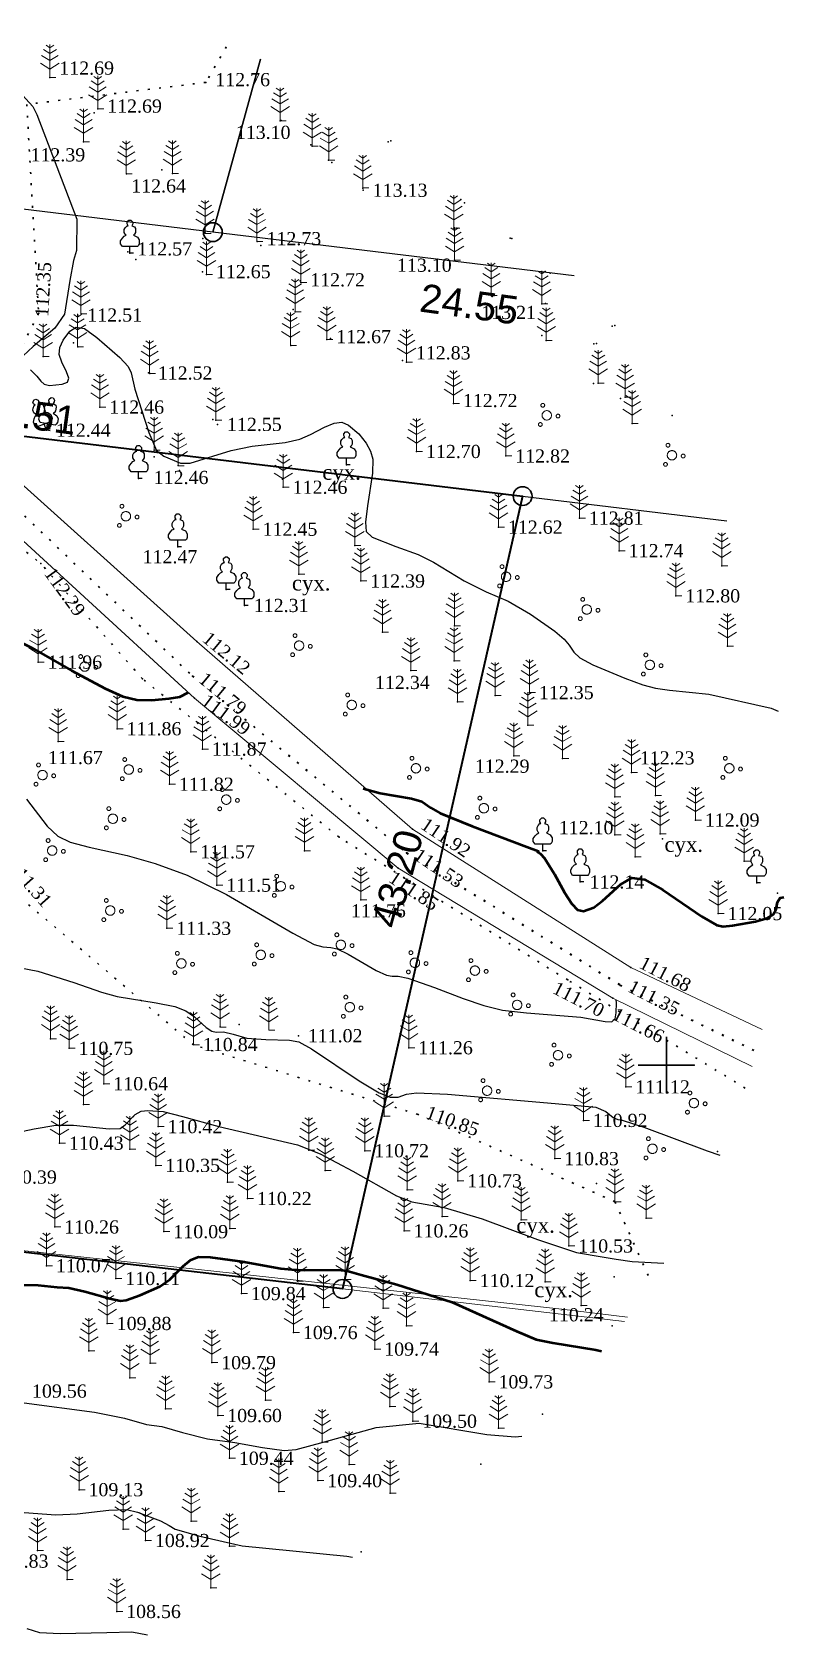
# Model space of a CAD drawing. Header units: millimetres. Extents: x 5405518.5 to 5405606.2, y 5524768.7 to 5524856.3.
# Drawn here: x 5405566.3 to 5405606.2, y 5524769.7 to 5524854.9 of the extents above; entities that cross this region are included whole.
import ezdxf
from ezdxf.enums import TextEntityAlignment as Align

# ---------------------------------------------------------------- set-up
doc = ezdxf.new("R2010")
doc.units = ezdxf.units.MM
for name, pattern in [('0', [0]), ('HIDDEN', [0.5, 0, -0.5]), ('суцільна', [50, 50, 0])]:
    doc.linetypes.add(name, pattern=pattern)
for name, color, linetype, lineweight in [('11900000', 1, 'Continuous', 30), ('Контур', 7, 'HIDDEN', 30), ('ограждение', 7, 'ZABOR', 20), ('рельеф', 7, 'Continuous', 0), ('ТОЧКИ', 7, 'Continuous', 30), ('усл. знак', 7, 'суцільна', 20)]:
    doc.layers.add(name, color=color, linetype=linetype, lineweight=lineweight)
for name, color, linetype in [('вис_1_1', 170, 'Continuous'), ('горизонт_1', 12, 'Continuous'), ('горизонтали', 42, 'Continuous'), ('Ділянки_Межі', 10, 'Continuous'), ('надписи', 7, 'Continuous'), ('отметки', 7, 'Continuous'), ('промеры', 185, 'Continuous'), ('Растительность', 7, 'Continuous')]:
    doc.layers.add(name, color=color, linetype=linetype)
doc.styles.get("Standard").update_dxf_attribs({"font": 'arial.ttf'})
doc.styles.add('times', font='times.ttf')
doc.linetypes.add('ZABOR', pattern='A,1,-0.1,[132,ltypeshp.shx,S=0.25,R=0,X=-0.1,Y=0],-0.4,1', length=2.5)
doc.linetypes.add('ЗаборДерПр', pattern='A,1,[130,ltypeshp.shx,S=0.25,R=0,X=0,Y=-0.25],1.5', length=2.5)
doc.linetypes.add('канава 0', pattern='A,0.9,0,["|",Standard,S=0.25,R=0,X=0,Y=0],0.1', length=1)

# ---------------------------------------------------------------- blocks, each defined once
blk = doc.blocks.new('A$C51FE15A3')
at = {"layer": 'Растительность', "color": 94, "lineweight": 0}
for points in [[(-0.201, 1.726), (0, 1.584), (0.201, 1.726)], [(0, 1.75), (0, 0), (0.319, 0)], [(-0.447, 1.172), (0, 0.895), (0.447, 1.172)], [(-0.343, 1.489), (0, 1.267), (0.343, 1.489)], [(-0.493, 0.753), (0, 0.444), (0.493, 0.753)]]:
    blk.add_lwpolyline(points, dxfattribs=at)
blk = doc.blocks.new('A$C72385B22')
at = {"layer": 'усл. знак'}
for centre, radius in [((0, 0), 0.625), ((-0.02, 1.49), 0.25), ((-1.29, -0.64), 0.25), ((1.28, -0.76), 0.25)]:
    blk.add_circle(centre, radius, dxfattribs=at)
blk = doc.blocks.new('A$C2ACB5305')
at = {"layer": 'Растительность'}
blk.add_lwpolyline([(0.2, 0), (0.2, 0), (0, 0), (0, 0.35), (-0.4, 0.35), (-0.5, 0.5), (-0.5, 0.65), (-0.4, 0.8), (-0.3, 0.9), (-0.2, 0.95), (-0.25, 1), (-0.3, 1.1), (-0.3, 1.25), (-0.25, 1.35), (-0.15, 1.45), (-0.1, 1.45), (-0.15, 1.55), (-0.15, 1.65), (-0.05, 1.75), (0.05, 1.75), (0.15, 1.65), (0.15, 1.55), (0.1, 1.45), (0.25, 1.4), (0.3, 1.3), (0.3, 1.1), (0.25, 1), (0.2, 0.95), (0.4, 0.85), (0.5, 0.7), (0.5, 0.5), (0.45, 0.4), (0.4, 0.35), (0, 0.35)], dxfattribs=at)

msp = doc.modelspace()

# ---------------------------------------------------------------- linework, layer by layer
at = {"layer": '11900000', "color": 0, "linetype": '0', "lineweight": 15, "ltscale": 0.7}
for points in [[(5405600, 5524798.496), (5405600, 5524801.504)], [(5405600, 5524798.496), (5405600, 5524801.504)], [(5405600, 5524798.496), (5405600, 5524801.504)], [(5405600, 5524798.496), (5405600, 5524801.504)], [(5405600, 5524798.496), (5405600, 5524801.504)], [(5405600, 5524798.496), (5405600, 5524801.504)], [(5405598.496, 5524800), (5405601.504, 5524800)], [(5405598.496, 5524800), (5405601.504, 5524800)], [(5405598.496, 5524800), (5405601.504, 5524800)]]:
    msp.add_lwpolyline(points, dxfattribs=at)
at = {"layer": '11900000', "linetype": '0', "lineweight": 15, "ltscale": 0.7}
msp.add_lwpolyline([(5405600, 5524798.496), (5405600, 5524801.504)], dxfattribs=at)
at = {"layer": '11900000', "color": 7}
for points in [[(5405600, 5524798.5, 0), (5405600, 5524801.5, 0)], [(5405600, 5524798.5, 0), (5405600, 5524801.5, 0)], [(5405598.5, 5524800, 0), (5405601.5, 5524800, 0)], [(5405598.5, 5524800, 0), (5405601.5, 5524800, 0)]]:
    msp.add_polyline3d(points, dxfattribs=at)
at = {"layer": 'вис_1_1', "color": 7}
for p in [(5405579.53, 5524850.18, 113.1), (5405585.22, 5524849.06, 113.25), (5405581.11, 5524848.89, 113.09), (5405582.23, 5524847.96, 113.09), (5405583.9, 5524846.48, 113.13), (5405589.27, 5524845.81, 113.33), (5405575.38, 5524843.92, 112.72), (5405575.42, 5524844.24, 112.76), (5405588.87, 5524844.46, 113.2), (5405591.71, 5524843.94, 113.42), (5405571.5, 5524843.14, 112.56), (5405578.46, 5524843.54, 112.8), (5405575.36, 5524842.15, 112.65), (5405580.55, 5524841.67, 112.81), (5405593.82, 5524842.08, 113.35), (5405590.75, 5524840.83, 113.14), (5405593.58, 5524840.46, 113.21), (5405568.74, 5524839.85, 112.51), (5405580.18, 5524840.14, 112.81), (5405593.38, 5524838.77, 113.18), (5405597.27, 5524839.29, 113.36), (5405568.51, 5524838.38, 112.44), (5405582.15, 5524838.61, 112.74), (5405596.14, 5524838.32, 113.3), (5405566.89, 5524837.64, 112.54), (5405585.98, 5524837.43, 112.85), (5405572.48, 5524836.77, 112.52), (5405596.13, 5524836.22, 113.12), (5405597.56, 5524835.41, 113.15), (5405569.91, 5524834.96, 112.46), (5405600.31, 5524834.52, 113.2), (5405567.07, 5524833.73, 112.44), (5405576.07, 5524834.26, 112.54), (5405576.16, 5524834.04, 112.55), (5405598.18, 5524834.09, 113.08), (5405572.79, 5524832.31, 112.5), (5405583.01, 5524831.89, 112.36), (5405586.73, 5524832.6, 112.7), (5405591.47, 5524832.36, 112.82), (5405571.96, 5524831.17, 112.44), (5405574.13, 5524831.59, 112.49), (5405579.61, 5524831.13, 112.42), (5405579.65, 5524830.7, 112.46), (5405578.05, 5524828.47, 112.45), (5405591.08, 5524828.58, 112.62), (5405595.38, 5524829.06, 112.81), (5405574.05, 5524827.53, 112.47), (5405583.45, 5524827.6, 112.47), (5405597.5, 5524827.33, 112.74), (5405580.48, 5524826.08, 112.41), (5405602.94, 5524826.53, 112.86), (5405576.62, 5524825.26, 112.34), (5405583.77, 5524825.72, 112.39), (5405577.58, 5524824.42, 112.31), (5405600.51, 5524824.93, 112.8), (5405584.92, 5524823, 112.32), (5405588.75, 5524823.34, 112.42), (5405575.06, 5524822.5, 112.12), (5405603.24, 5524822.25, 112.65), (5405566.62, 5524821.41, 111.96), (5405586.43, 5524820.96, 112.34), (5405588.72, 5524821.48, 112.29), (5405572.17, 5524820.52, 112.12), (5405574.82, 5524820.67, 111.79), (5405574.94, 5524819.49, 111.99), (5405588.9, 5524819.29, 112.29), (5405590.9, 5524819.64, 112.28), (5405592.73, 5524819.79, 112.35), (5405570.83, 5524817.87, 111.86), (5405592.64, 5524818.06, 112.26), (5405567.69, 5524817.19, 111.67), (5405575.35, 5524816.79, 111.87), (5405591.89, 5524816.43, 112.29), (5405594.49, 5524816.29, 112.28), (5405573.61, 5524814.92, 111.82), (5405598.15, 5524815.55, 112.23), (5405597.26, 5524814.25, 112.13), (5405599.42, 5524814.32, 112.16), (5405586.52, 5524812.54, 111.92), (5405599.67, 5524812.29, 112.05), (5405601.54, 5524813.02, 112.09), (5405582.61, 5524812.11, 111.87), (5405597.27, 5524812.23, 112.1), (5405599.8, 5524812.02, 112.08), (5405574.73, 5524811.33, 111.57), (5405580.77, 5524811.39, 111.81), (5405586.2, 5524811.28, 111.53), (5405593.43, 5524811.38, 112.01), (5405598.35, 5524811.07, 112.04), (5405604.13, 5524810.83, 112.02), (5405585.76, 5524810.47, 111.85), (5405595.42, 5524809.73, 112.14), (5405576.12, 5524809.56, 111.51), (5405604.8, 5524809.69, 111.99), (5405605.9, 5524809.14, 112), (5405583.77, 5524808.77, 111.76), (5405602.75, 5524808.05, 112.05), (5405573.47, 5524807.27, 111.33), (5405598.12, 5524805.19, 111.68), (5405594.76, 5524804.52, 111.7), (5405597.55, 5524804.25, 111.35), (5405597.15, 5524803.55, 111.66), (5405577.31, 5524802.15, 111.07), (5405567.29, 5524801.4, 110.75), (5405576.29, 5524802.04, 111.08), (5405580.45, 5524801.56, 111.02), (5405568.27, 5524800.89, 110.75), (5405574.88, 5524801.09, 110.84), (5405586.31, 5524800.92, 111.26), (5405570.12, 5524799.01, 110.64), (5405597.84, 5524798.84, 111.12), (5405569.03, 5524797.9, 110.58), (5405585.01, 5524797.29, 110.93), (5405586.81, 5524797.38, 110.85), (5405595.59, 5524797.06, 110.92), (5405573, 5524796.73, 110.42), (5405567.76, 5524795.85, 110.43), (5405571.5, 5524795.54, 110.44), (5405581, 5524795.47, 110.48), (5405583.98, 5524795.45, 110.72), (5405602.71, 5524795.41, 111.01), (5405572.88, 5524794.67, 110.35), (5405594.07, 5524795.03, 110.83), (5405576.69, 5524793.78, 110.27), (5405581.88, 5524794.39, 110.37), (5405588.92, 5524793.85, 110.73), (5405596.28, 5524793.71, 110.78), (5405577.75, 5524792.91, 110.22), (5405586.23, 5524793.37, 110.6), (5405597.27, 5524792.74, 110.7), (5405588.08, 5524791.95, 110.42), (5405598.92, 5524791.87, 110.69), (5405567.51, 5524791.4, 110.26), (5405573.31, 5524791.15, 110.09), (5405576.81, 5524791.32, 110.14), (5405586.07, 5524791.19, 110.26), (5405592.29, 5524791.77, 110.58), (5405594.82, 5524790.39, 110.53), (5405567.07, 5524789.34, 110.07), (5405570.76, 5524788.66, 110.11), (5405580.4, 5524788.52, 109.96), (5405582.93, 5524788.6, 109.96), (5405589.58, 5524788.55, 110.12), (5405593.56, 5524788.48, 110.28), (5405597.23, 5524788.75, 110.43), (5405577.43, 5524787.86, 109.84), (5405581.79, 5524787.12, 109.86), (5405584.96, 5524787.09, 109.86), (5405595.47, 5524787.23, 110.24), (5405570.3, 5524786.27, 109.88), (5405570.3, 5524786.27, 109.88), (5405586.2, 5524786.15, 109.8), (5405597.12, 5524786.14, 110.15), (5405580.19, 5524785.79, 109.76), (5405569.32, 5524784.81, 109.8), (5405575.85, 5524784.19, 109.79), (5405584.51, 5524784.91, 109.74), (5405571.5, 5524783.39, 109.68), (5405572.58, 5524784.16, 109.71), (5405590.58, 5524783.17, 109.73), (5405573.4, 5524781.74, 109.6), (5405578.7, 5524782.19, 109.66), (5405585.31, 5524781.86, 109.54), (5405576.17, 5524781.38, 109.6), (5405586.53, 5524781.08, 109.5), (5405593.42, 5524781.45, 109.58), (5405581.71, 5524779.96, 109.5), (5405591.08, 5524780.7, 109.55), (5405576.79, 5524779.11, 109.44), (5405583.14, 5524778.78, 109.42), (5405590.15, 5524778.79, 109.33), (5405568.8, 5524777.44, 109.13), (5405581.49, 5524777.92, 109.4), (5405579.41, 5524777.35, 109.33), (5405585.33, 5524777.26, 109.27), (5405574.76, 5524775.77, 109.06), (5405571.14, 5524775.35, 108.88), (5405566.6, 5524774.2, 108.83), (5405572.33, 5524774.74, 108.92), (5405576.79, 5524774.43, 109), (5405583.78, 5524774.13, 109.02), (5405568.16, 5524772.66, 108.66), (5405575.8, 5524772.22, 108.75), (5405570.8, 5524770.97, 108.56)]:
    msp.add_point(p, dxfattribs=at)
at = {"layer": 'горизонт_1', "color": 32}
for points in [[(5405568.682, 5524844.934, 112.5), (5405568.67, 5524843.28, 112.5), (5405568.51, 5524842.74, 112.5), (5405568.31, 5524841.69, 112.5), (5405568.02, 5524839.9, 112.5), (5405567.51, 5524839.16, 112.5), (5405566.37, 5524838.18, 112.5), (5405565.83, 5524837.68, 112.5)], [(5405566.22, 5524836.93, 112.5), (5405566.55, 5524836.61, 112.5), (5405566.76, 5524836.34, 112.5), (5405566.94, 5524836.18, 112.5), (5405567.23, 5524836.11, 112.5), (5405567.9, 5524836.18, 112.5), (5405568.19, 5524836.29, 112.5), (5405568.26, 5524836.5, 112.5), (5405568.14, 5524836.84, 112.5), (5405567.88, 5524837.35, 112.5), (5405567.75, 5524837.75, 112.5), (5405567.77, 5524838.12, 112.5), (5405567.96, 5524838.51, 112.5), (5405568.31, 5524838.99, 112.5), (5405568.65, 5524839.21, 112.5), (5405569.09, 5524839.13, 112.5), (5405569.75, 5524838.66, 112.5), (5405570.97, 5524837.59, 112.5), (5405571.41, 5524837.11, 112.5), (5405571.56, 5524836.78, 112.5), (5405571.76, 5524835.91, 112.5), (5405572.51, 5524833.6, 112.5), (5405572.91, 5524832.65, 112.5), (5405573.3, 5524832.35, 112.5), (5405574.18, 5524831.98, 112.5), (5405574.7, 5524831.98, 112.5), (5405576.88, 5524832.65, 112.5), (5405577.99, 5524832.88, 112.5), (5405579.75, 5524833.07, 112.5), (5405580.52, 5524833.25, 112.5), (5405581.1, 5524833.51, 112.5), (5405581.84, 5524833.89, 112.5), (5405582.36, 5524834.1, 112.5), (5405582.76, 5524834.15, 112.5), (5405583.12, 5524834, 112.5), (5405583.67, 5524833.54, 112.5), (5405584.06, 5524833.04, 112.5), (5405584.29, 5524832.61, 112.5), (5405584.4, 5524832.2, 112.5), (5405584.38, 5524831.45, 112.5), (5405584.12, 5524829.72, 112.5), (5405584.02, 5524828.84, 112.5), (5405584.06, 5524828.35, 112.5), (5405584.37, 5524828.04, 112.5), (5405585.62, 5524827.55, 112.5), (5405586.82, 5524827.12, 112.5), (5405587.62, 5524826.72, 112.5), (5405589.26, 5524825.72, 112.5), (5405590.42, 5524825.15, 112.5), (5405591.6, 5524824.65, 112.5), (5405592.78, 5524823.95, 112.5), (5405594.07, 5524823.05, 112.5), (5405594.57, 5524822.62, 112.5), (5405594.84, 5524822.31, 112.5), (5405595.09, 5524821.94, 112.5), (5405595.41, 5524821.64, 112.5), (5405596.09, 5524821.27, 112.5), (5405597.8, 5524820.56, 112.5), (5405598.75, 5524820.21, 112.5), (5405599.42, 5524820.02, 112.5), (5405600.17, 5524819.91, 112.5), (5405602.25, 5524819.7, 112.5), (5405605.57, 5524818.97, 112.5), (5405605.939, 5524818.808, 112.5)], [(5405565.69, 5524805.17, 111), (5405566.61, 5524804.98, 111), (5405568.53, 5524804.39, 111), (5405569.99, 5524803.88, 111), (5405570.83, 5524803.64, 111), (5405572.9, 5524803.3, 111), (5405573.88, 5524803.11, 111), (5405574.47, 5524802.89, 111), (5405574.93, 5524802.57, 111), (5405575.56, 5524801.99, 111), (5405575.85, 5524801.8, 111), (5405576.08, 5524801.75, 111), (5405576.48, 5524801.76, 111), (5405576.98, 5524801.64, 111), (5405577.71, 5524801.43, 111), (5405578.72, 5524801.35, 111), (5405579.97, 5524801.32, 111), (5405580.48, 5524801.24, 111), (5405581.14, 5524800.87, 111), (5405583.68, 5524799.17, 111), (5405584.74, 5524798.52, 111), (5405585.33, 5524798.29, 111), (5405585.75, 5524798.3, 111), (5405586.19, 5524798.45, 111), (5405586.73, 5524798.53, 111), (5405588.37, 5524798.45, 111), (5405594.09, 5524797.96, 111), (5405596.25, 5524797.77, 111), (5405596.79, 5524797.54, 111), (5405597.18, 5524797.22, 111), (5405597.42, 5524797.11, 111), (5405597.65, 5524797.08, 111), (5405598.8, 5524796.7, 111), (5405602.16, 5524795.45, 111), (5405602.839, 5524795.206, 111)], [(5405563.8, 5524796.07, 110.5), (5405566.42, 5524796.62, 110.5), (5405567.57, 5524796.81, 110.5), (5405568.5, 5524796.81, 110.5), (5405570.4, 5524796.61, 110.5), (5405570.99, 5524796.63, 110.5), (5405571.24, 5524796.82, 110.5), (5405571.78, 5524797.38, 110.5), (5405572.09, 5524797.55, 110.5), (5405572.46, 5524797.59, 110.5), (5405573.26, 5524797.54, 110.5), (5405574.3, 5524797.27, 110.5), (5405576.22, 5524796.73, 110.5), (5405580.4, 5524795.76, 110.5), (5405581.6, 5524795.29, 110.5), (5405583.34, 5524794.37, 110.5), (5405585.66, 5524793.06, 110.5), (5405586.48, 5524792.73, 110.5), (5405588.2, 5524792.43, 110.5), (5405590.22, 5524791.83, 110.5), (5405593.15, 5524790.74, 110.5), (5405595.22, 5524790.05, 110.5), (5405596.58, 5524789.82, 110.5), (5405597.33, 5524789.69, 110.5), (5405598.18, 5524789.56, 110.5), (5405599.862, 5524789.466, 110.5)], [(5405565.89, 5524782.05, 109.5), (5405569.62, 5524781.55, 109.5), (5405571.22, 5524781.24, 109.5), (5405572.38, 5524780.9, 109.5), (5405573.2, 5524780.79, 109.5), (5405574.3, 5524780.47, 109.5), (5405575.62, 5524780.14, 109.5), (5405577.07, 5524779.94, 109.5), (5405578.55, 5524779.68, 109.5), (5405579.69, 5524779.53, 109.5), (5405580.34, 5524779.58, 109.5), (5405581.84, 5524779.99, 109.5), (5405584.58, 5524780.75, 109.5), (5405586.86, 5524780.97, 109.5), (5405590.47, 5524780.37, 109.5), (5405591.96, 5524780.25, 109.5), (5405592.315, 5524780.282, 109.5)], [(5405565.89, 5524776.22, 109), (5405567.56, 5524776.1, 109), (5405568.7, 5524776.16, 109), (5405570.38, 5524776.35, 109), (5405571.32, 5524776.38, 109), (5405571.91, 5524776.25, 109), (5405573.12, 5524775.79, 109), (5405573.58, 5524775.54, 109), (5405573.9, 5524775.34, 109), (5405575.21, 5524774.97, 109), (5405577.47, 5524774.46, 109), (5405583.02, 5524773.91, 109), (5405583.334, 5524773.853, 109)], [(5405566.03, 5524770.06, 108.5), (5405566.69, 5524769.86, 108.5), (5405567.79, 5524769.8, 108.5), (5405570.28, 5524769.86, 108.5), (5405571.61, 5524769.88, 108.5), (5405572.431, 5524769.722, 108.5)]]:
    msp.add_polyline3d(points, dxfattribs=at)
at = {"layer": 'горизонтали', "color": 32}
for points in [[(5405564.097, 5524853.372, 112.5), (5405566.347, 5524850.922, 112.5), (5405566.347, 5524850.922, 112.5), (5405566.557, 5524850.502, 112.5), (5405568.682, 5524844.934, 112.5)], [(5405566.01, 5524814.12, 111.5), (5405567.1, 5524812.7, 111.5), (5405567.67, 5524812.17, 111.5), (5405568.33, 5524811.85, 111.5), (5405569.34, 5524811.57, 111.5), (5405571.35, 5524811.13, 111.5), (5405572.85, 5524810.71, 111.5), (5405574.54, 5524810.09, 111.5), (5405576.63, 5524809.07, 111.5), (5405580.16, 5524807.01, 111.5), (5405581.29, 5524806.41, 111.5), (5405581.75, 5524806.28, 111.5), (5405582.17, 5524806.25, 111.5), (5405582.51, 5524806.18, 111.5), (5405583.1, 5524805.9, 111.5), (5405584.58, 5524805.03, 111.5), (5405585.13, 5524804.77, 111.5), (5405585.43, 5524804.72, 111.5), (5405585.76, 5524804.72, 111.5), (5405586.27, 5524804.62, 111.5), (5405587.69, 5524804.12, 111.5), (5405589.21, 5524803.54, 111.5), (5405590.31, 5524803.16, 111.5), (5405591.3, 5524802.92, 111.5), (5405592.56, 5524802.77, 111.5), (5405595.45, 5524802.54, 111.5), (5405596.74, 5524802.32, 111.5), (5405597.11, 5524802.3, 111.5), (5405597.28, 5524802.45, 111.5), (5405597.34, 5524802.78, 111.5), (5405597.35, 5524803.3, 111.5), (5405597.332, 5524803.461, 111.5)]]:
    msp.add_polyline3d(points, dxfattribs=at)
at = {"layer": 'горизонтали', "color": 32, "lineweight": 50}
for points in [[(5405561.813, 5524824.342, 112), (5405563.1, 5524823.78, 112), (5405566.26, 5524822.19, 112), (5405568.39, 5524820.97, 112), (5405570.19, 5524820, 112), (5405571.12, 5524819.59, 112), (5405571.87, 5524819.41, 112), (5405572.64, 5524819.39, 112), (5405573.59, 5524819.47, 112), (5405574.15, 5524819.57, 112), (5405574.601, 5524819.801, 1.98)], [(5405583.89, 5524814.69, 112), (5405584.8, 5524814.45, 112), (5405586.46, 5524814.17, 112), (5405587.01, 5524814.01, 112), (5405587.48, 5524813.66, 112), (5405587.98, 5524813.38, 112), (5405589.68, 5524812.69, 112), (5405592.59, 5524811.6, 112), (5405593.21, 5524811.37, 112), (5405593.16, 5524811.31, 112), (5405593.32, 5524811.23, 112), (5405593.52, 5524811, 112), (5405594.05, 5524810.14, 112), (5405594.59, 5524809.16, 112), (5405594.97, 5524808.56, 112), (5405595.28, 5524808.24, 112), (5405595.59, 5524808.18, 112), (5405596.14, 5524808.37, 112), (5405596.61, 5524808.73, 112), (5405597.56, 5524809.6, 112), (5405598.17, 5524809.94, 112), (5405598.83, 5524809.86, 112), (5405599.82, 5524809.31, 112), (5405601.89, 5524807.9, 112), (5405602.68, 5524807.44, 112), (5405603.01, 5524807.37, 112), (5405603.52, 5524807.41, 112), (5405604.74, 5524807.63, 112), (5405605.35, 5524807.8, 112), (5405605.68, 5524808, 112), (5405605.83, 5524808.28, 112), (5405605.9, 5524808.66, 112), (5405606.05, 5524808.89, 112), (5405606.245, 5524808.924, 112)], [(5405565.33, 5524788.32, 110), (5405566.63, 5524788.31, 110), (5405567.63, 5524788.2, 110), (5405568.26, 5524788.17, 110), (5405569.11, 5524787.97, 110), (5405570.5, 5524787.58, 110), (5405571, 5524787.48, 110), (5405571.31, 5524787.51, 110), (5405572.05, 5524787.77, 110), (5405573.09, 5524788.23, 110), (5405573.63, 5524788.61, 110), (5405574.33, 5524789.32, 110), (5405574.74, 5524789.66, 110), (5405575.14, 5524789.81, 110), (5405575.77, 5524789.8, 110), (5405577.47, 5524789.56, 110), (5405579.51, 5524789.19, 110), (5405580.1, 5524789.14, 110), (5405580.77, 5524789.1, 110), (5405582.56, 5524789.12, 110), (5405583.05, 5524789.07, 110), (5405583.78, 5524788.85, 110), (5405585.68, 5524788.35, 110), (5405588.62, 5524787.41, 110), (5405592.03, 5524785.86, 110), (5405593.08, 5524785.42, 110), (5405593.96, 5524785.24, 110), (5405596.25, 5524784.87, 110), (5405596.556, 5524784.808, 110)]]:
    msp.add_polyline3d(points, dxfattribs=at)
at = {"layer": 'Ділянки_Межі', "lineweight": 25}
for points in [[(5405595.095, 5524841.925), (5405575.905, 5524844.251), (5405548.251, 5524847.603), (5405550.819, 5524854.884)], [(5405519.02, 5524805.864), (5405523.27, 5524820.54), (5405529.27, 5524829.49), (5405536.07, 5524832.81), (5405539.22, 5524825.12), (5405539.05, 5524817.86), (5405543.205, 5524836.148), (5405592.364, 5524830.229), (5405603.212, 5524828.923)]]:
    msp.add_lwpolyline(points, dxfattribs=at)
at = {"layer": 'Ділянки_Межі'}
for points in [[(5405578.442, 5524853.44), (5405575.905, 5524844.251), (5405548.251, 5524847.603)], [(5405575.905, 5524844.251), (5405578.442, 5524853.44)], [(5405595.095, 5524841.925), (5405575.905, 5524844.251)]]:
    msp.add_lwpolyline(points, dxfattribs=at)
at = {"layer": 'Ділянки_Межі', "lineweight": 35}
msp.add_lwpolyline([(5405530.61, 5524794.1), (5405539.05, 5524817.86), (5405543.205, 5524836.148), (5405592.364, 5524830.229), (5405582.792, 5524788.106)], close=True, dxfattribs=at)
at = {"layer": 'Ділянки_Межі', "lineweight": 0}
for points in [[(5405582.792, 5524788.106), (5405592.364, 5524830.229), (5405603.212, 5524828.923)], [(5405597.778, 5524786.384), (5405582.792, 5524788.106)]]:
    msp.add_lwpolyline(points, dxfattribs=at)
at = {"layer": 'Контур', "color": 7, "linetype": 'HIDDEN'}
for points, elevation in [([(5405576.623, 5524854.104), (5405575.53, 5524852.21), (5405566.02, 5524851.04), (5405566.65, 5524839.94)], 113.34), ([(5405536.604, 5524848.044), (5405549.526, 5524840.253), (5405566.775, 5524826.641)], 111.797), ([(5405566.65, 5524839.94), (5405563.461, 5524833.605)], 113.34), ([(5405597.27, 5524792.74), (5405586.81, 5524797.38), (5405574.88, 5524801.07), (5405564.25, 5524810.11), (5405564.67, 5524817.38), (5405535.552, 5524835.76)], 109.7), ([(5405604.19, 5524798.781), (5405594.76, 5524804.52), (5405582.61, 5524812.11), (5405572.17, 5524820.52), (5405566.775, 5524826.641)], 110.43), ([(5405597.27, 5524792.74), (5405599.208, 5524788.437)], 109.7)]:
    msp.add_lwpolyline(points, dxfattribs=dict(at, elevation=elevation))
at = {"layer": 'ограждение', "color": 7, "linetype": 'ЗаборДерПр'}
msp.add_lwpolyline([(5405597.942, 5524786.606), (5405594.45, 5524787.03), (5405574.99, 5524789.16), (5405559.31, 5524790.84), (5405531.23, 5524793.88)], dxfattribs=at)
at = {"layer": 'отметки', "color": 7}
for p in [(5405567.25, 5524852.47, 112.69), (5405575.537, 5524852.207, 112.759), (5405569.792, 5524850.802, 112.686), (5405569.61, 5524850.59, 112.71), (5405579.476, 5524850.174, 113.032), (5405569.04, 5524849.06, 112.59), (5405585.362, 5524849.112, 113.222), (5405581.189, 5524848.824, 113.033), (5405582.058, 5524848.077, 113.01), (5405571.315, 5524847.355, 112.636), (5405573.2, 5524847.56, 112.7), (5405573.759, 5524847.367, 112.664), (5405583.867, 5524846.598, 113.071), (5405589.083, 5524845.979, 113.221), (5405575.493, 5524844.192, 112.686), (5405588.709, 5524844.461, 113.146), (5405591.789, 5524843.921, 113.374), (5405571.398, 5524843.213, 112.573), (5405578.257, 5524843.757, 112.734), (5405571.82, 5524842.8, 112.54), (5405588.748, 5524842.763, 113.1), (5405593.568, 5524842.161, 113.252), (5405575.569, 5524842.007, 112.652), (5405580.578, 5524841.569, 112.725), (5405590.704, 5524840.875, 113.043), (5405593.382, 5524840.447, 113.123), (5405566.659, 5524839.941, 112.351), (5405568.908, 5524839.914, 112.425), (5405580.28, 5524840.018, 112.756), (5405597.121, 5524839.257, 113.284), (5405568.73, 5524838.162, 112.388), (5405580.041, 5524838.233, 112.655), (5405581.964, 5524838.553, 112.672), (5405593.62, 5524838.49, 113.17), (5405596.295, 5524838.328, 113.292), (5405586.19, 5524837.34, 112.83), (5405572.557, 5524836.751, 112.453), (5405596.38, 5524836.23, 113.16), (5405597.81, 5524835.48, 113.16), (5405588.687, 5524835.155, 112.718), (5405575.901, 5524834.292, 112.456), (5405572.79, 5524832.672, 112.433), (5405574.069, 5524831.849, 112.463), (5405566.775, 5524826.641, 112.286)]:
    msp.add_point(p, dxfattribs=at)
at = {"layer": 'рельеф', "color": 7, "linetype": 'HIDDEN', "lineweight": 40, "elevation": 110.95}
msp.add_lwpolyline([(5405539.687, 5524850.094), (5405544.47, 5524846.3), (5405552.44, 5524839.89), (5405559.59, 5524834.38), (5405563.3, 5524831.66), (5405574.82, 5524820.67), (5405586.2, 5524811.28), (5405597.55, 5524804.25), (5405604.78, 5524800.722)], dxfattribs=at)
at = {"layer": 'рельеф', "color": 7, "linetype": 'канава 0'}
for points, elevation in [([(5405605.086, 5524801.882), (5405598.12, 5524805.19), (5405586.52, 5524812.54), (5405575.06, 5524822.5), (5405563.58, 5524832.81)], 2.6), ([(5405562.34, 5524831.04), (5405574.94, 5524819.49), (5405585.76, 5524810.47), (5405597.15, 5524803.55), (5405604.549, 5524799.923)], 1.98)]:
    msp.add_lwpolyline(points, dxfattribs=dict(at, elevation=elevation))
at = {"layer": 'ТОЧКИ'}
for centre in [(5405575.905, 5524844.251), (5405592.364, 5524830.229), (5405582.792, 5524788.106, 107.24)]:
    msp.add_circle(centre, 0.5, dxfattribs=at)

# ---------------------------------------------------------------- block references
at = {"layer": 'Растительность', "color": 7}
for name, p in [('A$C51FE15A3', (5405567.25, 5524852.47, 112.69)), ('A$C51FE15A3', (5405569.79, 5524850.8, 112.69)), ('A$C51FE15A3', (5405579.48, 5524850.17, 113.03)), ('A$C51FE15A3', (5405569.04, 5524849.06, 112.59)), ('A$C51FE15A3', (5405581.19, 5524848.82, 113.03)), ('A$C51FE15A3', (5405582.06, 5524848.08, 113.01)), ('A$C51FE15A3', (5405571.31, 5524847.35, 112.64)), ('A$C51FE15A3', (5405573.76, 5524847.37, 112.66)), ('A$C51FE15A3', (5405583.87, 5524846.6, 113.07)), ('A$C51FE15A3', (5405575.49, 5524844.19, 112.69)), ('A$C51FE15A3', (5405578.25, 5524843.76, 112.73)), ('A$C51FE15A3', (5405588.71, 5524844.46, 113.15)), ('A$C2ACB5305', (5405571.5, 5524843.14, 111.56)), ('A$C51FE15A3', (5405588.75, 5524842.76, 113.1)), ('A$C51FE15A3', (5405575.57, 5524842, 112.65)), ('A$C51FE15A3', (5405580.58, 5524841.57, 112.72)), ('A$C51FE15A3', (5405590.7, 5524840.88, 113.04)), ('A$C51FE15A3', (5405593.38, 5524840.45, 113.12)), ('A$C51FE15A3', (5405568.9, 5524839.91, 112.43)), ('A$C51FE15A3', (5405580.28, 5524840.02, 112.76)), ('A$C51FE15A3', (5405568.72, 5524838.16, 112.39)), ('A$C51FE15A3', (5405580.04, 5524838.23, 112.65)), ('A$C51FE15A3', (5405581.96, 5524838.55, 112.67)), ('A$C51FE15A3', (5405593.62, 5524838.49, 113.17)), ('A$C51FE15A3', (5405566.89, 5524837.64, 111.54)), ('A$C51FE15A3', (5405586.19, 5524837.34, 112.83)), ('A$C51FE15A3', (5405572.55, 5524836.75, 112.45)), ('A$C51FE15A3', (5405596.38, 5524836.23, 113.16)), ('A$C51FE15A3', (5405597.81, 5524835.48, 113.16)), ('A$C51FE15A3', (5405569.91, 5524834.96, 111.46)), ('A$C51FE15A3', (5405588.69, 5524835.15, 112.72)), ('A$C51FE15A3', (5405576.07, 5524834.26, 111.54)), ('A$C51FE15A3', (5405598.18, 5524834.09, 112.08)), ('A$C51FE15A3', (5405572.79, 5524832.672, 112.433)), ('A$C51FE15A3', (5405574.07, 5524831.84, 112.46)), ('A$C2ACB5305', (5405583.01, 5524831.89, 111.36)), ('A$C51FE15A3', (5405586.73, 5524832.6, 111.7)), ('A$C51FE15A3', (5405591.47, 5524832.36, 111.82)), ('A$C2ACB5305', (5405571.96, 5524831.17, 111.44)), ('A$C51FE15A3', (5405579.65, 5524830.7, 111.46)), ('A$C51FE15A3', (5405578.05, 5524828.47, 111.45)), ('A$C51FE15A3', (5405591.08, 5524828.58, 111.62)), ('A$C51FE15A3', (5405595.38, 5524829.06, 111.81)), ('A$C51FE15A3', (5405583.45, 5524827.6, 111.47)), ('A$C2ACB5305', (5405574.05, 5524827.53, 111.47)), ('A$C51FE15A3', (5405597.5, 5524827.33, 111.74)), ('A$C51FE15A3', (5405580.48, 5524826.08, 111.41)), ('A$C51FE15A3', (5405602.94, 5524826.53, 111.86)), ('A$C2ACB5305', (5405576.62, 5524825.26, 111.34)), ('A$C51FE15A3', (5405583.77, 5524825.72, 111.39)), ('A$C2ACB5305', (5405577.58, 5524824.42, 111.31)), ('A$C51FE15A3', (5405600.51, 5524824.93, 111.8)), ('A$C51FE15A3', (5405588.75, 5524823.34, 111.42)), ('A$C51FE15A3', (5405584.92, 5524823, 111.32)), ('A$C51FE15A3', (5405603.24, 5524822.25, 111.65)), ('A$C51FE15A3', (5405566.62, 5524821.41, 110.96)), ('A$C51FE15A3', (5405586.43, 5524820.96, 111.34)), ('A$C51FE15A3', (5405588.72, 5524821.48, 111.29)), ('A$C51FE15A3', (5405588.9, 5524819.29, 111.29)), ('A$C51FE15A3', (5405590.9, 5524819.64, 111.28)), ('A$C51FE15A3', (5405592.73, 5524819.79, 111.35)), ('A$C51FE15A3', (5405570.83, 5524817.87, 110.86)), ('A$C51FE15A3', (5405592.64, 5524818.06, 111.26)), ('A$C51FE15A3', (5405567.69, 5524817.19, 110.67)), ('A$C51FE15A3', (5405575.35, 5524816.79, 110.87)), ('A$C51FE15A3', (5405591.89, 5524816.43, 111.29)), ('A$C51FE15A3', (5405594.49, 5524816.29, 111.28)), ('A$C51FE15A3', (5405573.61, 5524814.92, 110.82)), ('A$C51FE15A3', (5405598.15, 5524815.55, 111.23)), ('A$C51FE15A3', (5405597.26, 5524814.25, 111.13)), ('A$C51FE15A3', (5405599.42, 5524814.32, 111.16)), ('A$C51FE15A3', (5405599.67, 5524812.29, 111.05)), ('A$C51FE15A3', (5405601.54, 5524813.02, 111.09)), ('A$C51FE15A3', (5405580.77, 5524811.39, 110.81)), ('A$C51FE15A3', (5405597.27, 5524812.23, 111.1)), ('A$C51FE15A3', (5405574.73, 5524811.33, 110.57)), ('A$C2ACB5305', (5405593.43, 5524811.38, 111.01)), ('A$C51FE15A3', (5405598.35, 5524811.07, 111.04)), ('A$C51FE15A3', (5405604.13, 5524810.83, 111.02)), ('A$C2ACB5305', (5405595.42, 5524809.73, 111.14)), ('A$C2ACB5305', (5405604.8, 5524809.69, 110.99)), ('A$C51FE15A3', (5405576.12, 5524809.56, 110.51)), ('A$C51FE15A3', (5405583.77, 5524808.77, 110.76)), ('A$C51FE15A3', (5405602.75, 5524808.05, 111.05)), ('A$C51FE15A3', (5405573.47, 5524807.27, 110.33)), ('A$C51FE15A3', (5405576.29, 5524802.02, 110.08)), ('A$C51FE15A3', (5405567.29, 5524801.4, 109.75)), ('A$C51FE15A3', (5405578.88, 5524801.855, 110.07)), ('A$C51FE15A3', (5405568.27, 5524800.89, 109.75)), ('A$C51FE15A3', (5405574.88, 5524801.07, 109.84)), ('A$C51FE15A3', (5405586.31, 5524800.92, 110.26)), ('A$C51FE15A3', (5405570.12, 5524799.01, 109.64)), ('A$C51FE15A3', (5405597.84, 5524798.84, 110.12)), ('A$C51FE15A3', (5405569.03, 5524797.9, 109.58)), ('A$C51FE15A3', (5405585.01, 5524797.29, 109.93)), ('A$C51FE15A3', (5405595.59, 5524797.06, 109.92)), ('A$C51FE15A3', (5405573, 5524796.73, 109.42)), ('A$C51FE15A3', (5405567.76, 5524795.85, 109.43)), ('A$C51FE15A3', (5405571.5, 5524795.54, 109.44)), ('A$C51FE15A3', (5405581, 5524795.47, 109.48)), ('A$C51FE15A3', (5405583.98, 5524795.45, 109.72)), ('A$C51FE15A3', (5405572.88, 5524794.67, 109.35)), ('A$C51FE15A3', (5405581.88, 5524794.39, 109.37)), ('A$C51FE15A3', (5405594.07, 5524795.03, 109.83)), ('A$C51FE15A3', (5405576.69, 5524793.78, 109.27)), ('A$C51FE15A3', (5405588.92, 5524793.85, 109.73)), ('A$C51FE15A3', (5405577.75, 5524792.91, 109.22)), ('A$C51FE15A3', (5405586.23, 5524793.37, 109.6)), ('A$C51FE15A3', (5405597.27, 5524792.74, 109.7)), ('A$C51FE15A3', (5405588.08, 5524791.95, 109.42)), ('A$C51FE15A3', (5405598.92, 5524791.87, 109.69)), ('A$C51FE15A3', (5405567.51, 5524791.4, 109.26)), ('A$C51FE15A3', (5405573.31, 5524791.15, 109.09)), ('A$C51FE15A3', (5405576.81, 5524791.32, 109.14)), ('A$C51FE15A3', (5405586.07, 5524791.19, 109.26)), ('A$C51FE15A3', (5405592.29, 5524791.77, 109.58)), ('A$C51FE15A3', (5405594.82, 5524790.39, 109.53)), ('A$C51FE15A3', (5405567.07, 5524789.34, 109.07)), ('A$C51FE15A3', (5405570.76, 5524788.66, 109.11)), ('A$C51FE15A3', (5405580.4, 5524788.52, 108.96)), ('A$C51FE15A3', (5405582.93, 5524788.6, 108.96)), ('A$C51FE15A3', (5405589.58, 5524788.55, 109.12)), ('A$C51FE15A3', (5405593.56, 5524788.48, 109.28)), ('A$C51FE15A3', (5405577.43, 5524787.86, 108.84)), ('A$C51FE15A3', (5405581.79, 5524787.12, 108.86)), ('A$C51FE15A3', (5405584.96, 5524787.09, 108.86)), ('A$C51FE15A3', (5405595.47, 5524787.23, 109.24)), ('A$C51FE15A3', (5405570.3, 5524786.27, 108.88)), ('A$C51FE15A3', (5405586.2, 5524786.15, 108.8)), ('A$C51FE15A3', (5405580.19, 5524785.79, 108.76)), ('A$C51FE15A3', (5405569.32, 5524784.81, 108.8)), ('A$C51FE15A3', (5405572.58, 5524784.16, 108.71)), ('A$C51FE15A3', (5405575.85, 5524784.19, 108.79)), ('A$C51FE15A3', (5405584.51, 5524784.91, 108.74)), ('A$C51FE15A3', (5405571.5, 5524783.39, 108.68)), ('A$C51FE15A3', (5405590.58, 5524783.17, 108.73)), ('A$C51FE15A3', (5405573.4, 5524781.74, 108.6)), ('A$C51FE15A3', (5405578.7, 5524782.19, 108.66)), ('A$C51FE15A3', (5405585.31, 5524781.86, 108.54)), ('A$C51FE15A3', (5405576.17, 5524781.38, 108.6)), ('A$C51FE15A3', (5405586.53, 5524781.08, 108.5)), ('A$C51FE15A3', (5405581.71, 5524779.96, 108.5)), ('A$C51FE15A3', (5405591.08, 5524780.7, 108.55)), ('A$C51FE15A3', (5405576.79, 5524779.11, 108.44)), ('A$C51FE15A3', (5405583.14, 5524778.78, 108.42)), ('A$C51FE15A3', (5405568.8, 5524777.44, 108.13)), ('A$C51FE15A3', (5405579.41, 5524777.35, 108.33)), ('A$C51FE15A3', (5405581.49, 5524777.92, 108.4)), ('A$C51FE15A3', (5405585.33, 5524777.26, 108.27)), ('A$C51FE15A3', (5405574.76, 5524775.77, 108.06)), ('A$C51FE15A3', (5405571.14, 5524775.35, 107.88)), ('A$C51FE15A3', (5405566.6, 5524774.2, 107.83)), ('A$C51FE15A3', (5405572.33, 5524774.74, 107.92)), ('A$C51FE15A3', (5405576.79, 5524774.43, 108)), ('A$C51FE15A3', (5405568.16, 5524772.66, 107.66)), ('A$C51FE15A3', (5405575.8, 5524772.22, 107.75)), ('A$C51FE15A3', (5405570.8, 5524770.97, 107.56))]:
    msp.add_blockref(name, p, dxfattribs=at)
for rotation in [20.53509618729167, 350.0845304854397]:
    msp.add_blockref('A$C2ACB5305', (5405567.07, 5524833.73, 111.44), dxfattribs=dict(at, rotation=rotation))
at = {"layer": 'усл. знак', "color": 7, "linetype": 'суцільна', "lineweight": 13, "xscale": 0.3999999998750298, "yscale": 0.3999999998750298, "zscale": 0.3999999998750298, "rotation": 265.3647753868261}
for p in [(5405593.648, 5524834.52), (5405600.297, 5524832.398), (5405571.288, 5524829.157), (5405591.482, 5524825.945), (5405595.771, 5524824.204), (5405580.489, 5524822.284), (5405569.098, 5524821.17), (5405599.122, 5524821.258), (5405583.285, 5524819.132), (5405566.859, 5524815.409), (5405571.442, 5524815.698), (5405586.697, 5524815.767), (5405603.344, 5524815.767), (5405576.619, 5524814.101), (5405590.305, 5524813.646), (5405570.594, 5524813.089), (5405567.371, 5524811.394), (5405579.515, 5524809.498), (5405570.458, 5524808.209), (5405578.451, 5524805.853), (5405582.707, 5524806.385), (5405574.233, 5524805.398), (5405586.64, 5524805.434), (5405589.831, 5524805.017), (5405592.073, 5524803.194), (5405583.185, 5524803.075), (5405594.244, 5524800.525), (5405590.477, 5524798.639), (5405601.464, 5524797.982), (5405599.26, 5524795.552)]:
    msp.add_blockref('A$C72385B22', p, dxfattribs=at)

# ---------------------------------------------------------------- texts
at = {"layer": 'вис_1_1', "color": 7, "style": 'times'}
for s, p in [('113.10', (5405577.126, 5524849.556, 113.1)), ('113.13', (5405584.4, 5524846.48, 113.13)), ('112.51', (5405569.24, 5524839.85, 112.51)), ('113.21', (5405590.165, 5524839.988, 113.21)), ('112.52', (5405572.98, 5524836.77, 112.52)), ('112.46', (5405570.41, 5524834.96, 112.46)), ('112.44', (5405567.57, 5524833.73, 112.44)), ('112.55', (5405576.66, 5524834.04, 112.55)), ('112.70', (5405587.23, 5524832.6, 112.7)), ('112.82', (5405591.97, 5524832.36, 112.82)), ('112.46', (5405580.15, 5524830.7, 112.46)), ('112.81', (5405595.88, 5524829.06, 112.81)), ('112.45', (5405578.55, 5524828.47, 112.45)), ('112.62', (5405591.58, 5524828.58, 112.62)), ('112.74', (5405598, 5524827.33, 112.74)), ('112.47', (5405572.177, 5524827.011, 112.47)), ('112.39', (5405584.27, 5524825.72, 112.39)), ('112.80', (5405601.01, 5524824.93, 112.8)), ('112.31', (5405578.08, 5524824.42, 112.31)), ('111.96', (5405567.12, 5524821.41, 111.96)), ('112.34', (5405584.523, 5524820.33, 112.34)), ('112.35', (5405593.23, 5524819.79, 112.35)), ('111.86', (5405571.33, 5524817.87, 111.86)), ('111.67', (5405567.151, 5524816.337, 111.67)), ('111.87', (5405575.85, 5524816.79, 111.87)), ('112.23', (5405598.586, 5524816.32, 112.23)), ('112.29', (5405589.822, 5524815.88, 112.29)), ('111.82', (5405574.11, 5524814.92, 111.82)), ('112.09', (5405602.04, 5524813.02, 112.09)), ('112.10', (5405594.282, 5524812.615, 112.1)), ('111.57', (5405575.23, 5524811.33, 111.57)), ('111.51', (5405576.62, 5524809.56, 111.51)), ('112.14', (5405595.92, 5524809.73, 112.14)), ('111.76', (5405583.248, 5524808.198, 111.76)), ('112.05', (5405603.25, 5524808.05, 112.05)), ('111.33', (5405573.97, 5524807.27, 111.33)), ('110.75', (5405568.77, 5524800.89, 110.75)), ('110.84', (5405575.38, 5524801.09, 110.84)), ('111.02', (5405580.95, 5524801.56, 111.02)), ('111.26', (5405586.81, 5524800.92, 111.26)), ('110.64', (5405570.62, 5524799.01, 110.64)), ('111.12', (5405598.34, 5524798.84, 111.12)), ('110.42', (5405573.5, 5524796.73, 110.42)), ('110.92', (5405596.09, 5524797.06, 110.92)), ('110.43', (5405568.26, 5524795.85, 110.43)), ('110.72', (5405584.48, 5524795.45, 110.72)), ('110.83', (5405594.57, 5524795.03, 110.83)), ('110.39', (5405564.71, 5524794.05, 110.39)), ('110.35', (5405573.38, 5524794.67, 110.35)), ('110.73', (5405589.42, 5524793.85, 110.73)), ('110.22', (5405578.25, 5524792.91, 110.22)), ('110.26', (5405568.01, 5524791.4, 110.26)), ('110.09', (5405573.81, 5524791.15, 110.09)), ('110.26', (5405586.57, 5524791.19, 110.26)), ('110.53', (5405595.32, 5524790.39, 110.53)), ('110.07', (5405567.57, 5524789.34, 110.07)), ('110.11', (5405571.26, 5524788.66, 110.11)), ('110.12', (5405590.08, 5524788.55, 110.12)), ('109.84', (5405577.93, 5524787.86, 109.84)), ('110.24', (5405593.761, 5524786.734, 110.24)), ('109.88', (5405570.8, 5524786.27, 109.88)), ('109.88', (5405570.8, 5524786.27, 109.88)), ('109.76', (5405580.69, 5524785.79, 109.76)), ('109.74', (5405585.01, 5524784.91, 109.74)), ('109.79', (5405576.35, 5524784.19, 109.79)), ('109.73', (5405591.08, 5524783.17, 109.73)), ('109.56', (5405566.3, 5524782.68, 109.56)), ('109.60', (5405576.67, 5524781.38, 109.6)), ('109.50', (5405587.03, 5524781.08, 109.5)), ('109.44', (5405577.29, 5524779.11, 109.44)), ('109.40', (5405581.99, 5524777.92, 109.4)), ('109.13', (5405569.3, 5524777.44, 109.13)), ('108.92', (5405572.83, 5524774.74, 108.92)), ('108.83', (5405564.267, 5524773.646, 108.83)), ('108.56', (5405571.3, 5524770.97, 108.56))]:
    msp.add_text(s, height=0.7, dxfattribs=at).set_placement(p, align=Align.MIDDLE_LEFT)
for s, rotation, p in [('112.12', 320.22059, (5405575.517, 5524822.821, 112.12)), ('111.79', 320.22059, (5405575.32, 5524820.67, 111.79)), ('111.99', 323.26737, (5405575.44, 5524819.49, 111.99)), ('111.92', 326.05474, (5405587.08, 5524812.903, 111.92)), ('111.31', 311.48161, (5405565.229, 5524810.727, 111.31)), ('111.53', 326.05474, (5405586.7, 5524811.28, 111.53)), ('111.85', 326.05474, (5405585.379, 5524810.074, 111.85)), ('111.68', 332.70279, (5405598.649, 5524805.507, 111.68)), ('111.70', 332.70279, (5405594.044, 5524804.169, 111.7)), ('111.35', 332.70279, (5405598.05, 5524804.25, 111.35)), ('111.66', 332.70279, (5405597.224, 5524802.786, 111.66)), ('110.85', 339.80198, (5405587.277, 5524797.538, 110.85))]:
    msp.add_text(s, height=0.7, rotation=rotation, dxfattribs=at).set_placement(p, align=Align.MIDDLE_LEFT)
at = {"layer": 'надписи', "color": 7, "style": 'times'}
for p in [(5405581.721, 5524831.896, 111.861), (5405580.108, 5524826.013, 111.861), (5405599.899, 5524812.128, 111.861), (5405592.027, 5524791.892, 111.861), (5405592.985, 5524788.465, 111.861)]:
    msp.add_text('сух.', height=0.8, dxfattribs=at).set_placement(p, align=Align.TOP_LEFT)
at = {"layer": 'отметки', "color": 7, "style": 'times'}
for s, p in [('112.69', (5405567.75, 5524852.97, 112.69)), ('112.39', (5405566.22, 5524848.36, 112.39)), ('112.83', (5405586.69, 5524837.84, 112.83))]:
    msp.add_text(s, height=0.7, dxfattribs=at).set_placement(p, align=Align.MIDDLE_LEFT)
for s, p in [('112.76', (5405576.037, 5524852.707, 112.759)), ('112.69', (5405570.292, 5524851.302, 112.686)), ('112.64', (5405571.571, 5524847.059, 112.636)), ('112.73', (5405578.757, 5524844.257, 112.734)), ('112.57', (5405571.898, 5524843.713, 112.573)), ('112.65', (5405576.069, 5524842.507, 112.652)), ('113.10', (5405585.687, 5524842.849, 113.1)), ('112.72', (5405581.078, 5524842.069, 112.725)), ('112.67', (5405582.464, 5524839.053, 112.672)), ('112.72', (5405589.187, 5524835.655, 112.718)), ('112.46', (5405572.766, 5524831.57, 112.463))]:
    msp.add_text(s, height=0.7, dxfattribs=at).set_placement(p, align=Align.TOP_LEFT)
for s, rotation, p in [('112.35', 86.57346, (5405566.46, 5524839.783, 112.351)), ('112.29', 306.01999, (5405567.473, 5524826.531, 112.286))]:
    msp.add_text(s, height=0.7, rotation=rotation, dxfattribs=at).set_placement(p, align=Align.TOP_LEFT)
at = {"layer": 'промеры', "char_height": 1.5, "attachment_point": 1}
for s, insert, rotation in [('24.55', (5405587.036, 5524841.528), 352.21516), ('49.51', (5405563.564, 5524835.673), 352.21516), ('43.20', (5405584.279, 5524807.575), 74.6575)]:
    msp.add_mtext(s, dxfattribs=dict(at, insert=insert, rotation=rotation))

doc.saveas('drawing.dxf')
